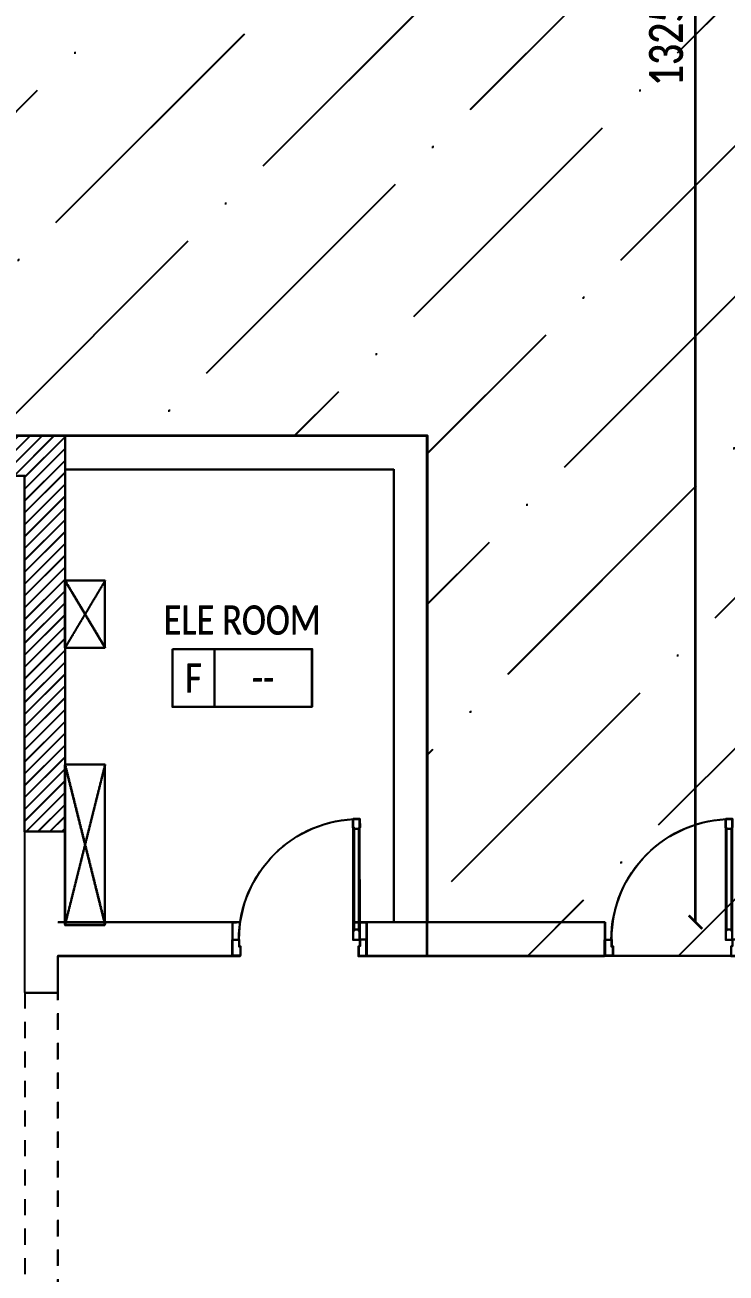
# Model space of a CAD drawing. Header units: inches. Extents: x 4821 to 127877, y 58012 to 433683.
# Drawn here: x 41846 to 47070, y 149720 to 159021 of the extents above; entities that cross this region are included whole.
import ezdxf
from ezdxf.enums import TextEntityAlignment as Align

# ---------------------------------------------------------------- set-up
doc = ezdxf.new("R2010")
doc.units = ezdxf.units.IN
doc.header["$MEASUREMENT"] = 0
for name, pattern in [('A-001 Layout$0$HIDDEN', [0.375, 0.25, -0.125]), ('DLINE', [0.55, 0.3, -0.25]), ('ducT FIRST$0$New Plans (8)$0$HIDDEN', [0.375, 0.25, -0.125])]:
    doc.linetypes.add(name, pattern=pattern)
for name, color, linetype in [('A-001 Layout$0$A-FLOR-OVHD', 8, 'A-001 Layout$0$HIDDEN'), ('A-ANNO-DIMS', 90, 'Continuous'), ('A-ANNO-ROOM', 130, 'Continuous'), ('A-DOOR', 170, 'Continuous'), ('A-FLOR-OVHD', 21, 'DLINE'), ('A-WAL-CMU', 7, 'Continuous'), ('A-WALL', 53, 'Continuous'), ('COL FISRT$0$COL GROUND$0$Cloums$0$A-COL-HAT', 8, 'Continuous'), ('COL FISRT$0$COL GROUND$0$Cloums$0$A-COL-RFC', 210, 'Continuous'), ('ducT FIRST$0$New Plans (8)$0$A-FLOR-OVHD', 8, 'ducT FIRST$0$New Plans (8)$0$HIDDEN')]:
    doc.layers.add(name, color=color, linetype=linetype)
doc.styles.add('T25-100', font='calibri.ttf', dxfattribs={"width": 0.8, "height": 250})
doc.styles.add('T25-25', font='calibri.ttf', dxfattribs={"width": 0.8, "height": 62.5})
doc.dimstyles.new('D100', dxfattribs={"dimtxt": 250, "dimasz": 100, "dimexe": 0.18, "dimexo": 0.0625, "dimgap": 90, "dimtad": 1, "dimdec": 0, "dimrnd": 5, "dimzin": 9, "dimdsep": 46, "dimtxsty": 'T25-100', "dimblk": 'ARCHTICK', "dimcen": 90, "dimse1": 1, "dimse2": 1, "dimclrd": 256, "dimclre": 90, "dimclrt": 7, "dimazin": 0, "dimtfac": 200, "dimtdec": 0, "dimtofl": 0, "dimtmove": 2, "dimatfit": 3, "dimldrblk": 'DOT', "dimfxl": 1, "dimtolj": 1, "dimarcsym": 0})

# ---------------------------------------------------------------- blocks, each defined once
blk = doc.blocks.new('*U100')
for p, q in [((-94.7, -825), (-94.7, -71.8)), ((-55.3, -71.8), (-55.3, -825))]:
    blk.add_line(p, q)
for points in [[(-1000, 120), (-1000, 0), (-950, 0), (-950, 50), (-940, 50), (-940, 120)], [(0, 120), (0, 0), (-50, 0), (-50, 50), (-60, 50), (-60, 120)], [(-50, 0), (-50, -64.3), (-55.3, -64.3), (-55.3, -75), (-94.7, -75), (-94.7, -64.3), (-100, -64.3), (-100, 0)], [(-50, -900), (-50, -835.7), (-55.3, -835.7), (-55.3, -825), (-94.7, -825), (-94.7, -835.7), (-100, -835.7), (-100, -900)]]:
    blk.add_lwpolyline(points, close=True)
blk.add_lwpolyline([(-100, -900), (-100, 0), (-50, 0), (-50, -900), (-100, -900)])
blk.add_arc((-50, 0), 900, 180, 270)
blk = doc.blocks.new('COL FISRT')
at = {"layer": 'COL FISRT$0$COL GROUND$0$Cloums$0$A-COL-HAT'}
h = blk.add_hatch(dxfattribs=at)
h.set_pattern_fill('ANSI31', color=256, scale=500)
h.set_pattern_definition([(45, (1133291.507, -1550303.88), (-44.19417, 44.19417), [])])
h.paths.add_polyline_path([(1146277.9, -1522172), (1146277.9, -1520122), (1142477.9, -1520122), (1142477.9, -1522172), (1142177.9, -1522172), (1142177.9, -1522165.9), (1142180, -1517122), (1149727.9, -1517122), (1149727.9, -1520072), (1149427.9, -1520072), (1149427.9, -1517422), (1142480.1, -1517422), (1142477.9, -1519822), (1146577.9, -1519822), (1146577.9, -1522172)])
at = {"layer": 'COL FISRT$0$COL GROUND$0$Cloums$0$A-COL-RFC', "linetype": 'Continuous', "elevation": 0}
blk.add_lwpolyline([(1142177.9, -1522172), (1142177.9, -1517122.1), (1142471.9, -1517122), (1149727.9, -1517122), (1149727.9, -1520072), (1149427.9, -1520072), (1149427.9, -1517422), (1142477.9, -1517422), (1142477.9, -1519822), (1146577.9, -1519822), (1146577.9, -1522172), (1146277.9, -1522172), (1146277.9, -1520122), (1142477.9, -1520122), (1142477.9, -1522172), (1142177.9, -1522172)], dxfattribs=at)
blk = doc.blocks.new('duct gr')
at = {"layer": 'ducT FIRST$0$New Plans (8)$0$A-FLOR-OVHD'}
for points in [[(1150049.7, -1613410.2), (1149751.2, -1613410.2), (1149751.2, -1613910.2), (1150049.7, -1613910.2)], [(1150049.7, -1614780.5), (1149751.2, -1614780.5), (1149751.2, -1615974.7), (1150049.7, -1615974.7)]]:
    blk.add_lwpolyline(points, close=True, dxfattribs=at)
for points in [[(1149751.2, -1613410.2), (1150049.7, -1613910.2)], [(1150049.7, -1613410.2), (1149751.2, -1613910.2)], [(1150049.7, -1614780.5), (1149751.2, -1615974.7)], [(1149751.2, -1614780.5), (1150049.7, -1615974.7)]]:
    blk.add_lwpolyline(points, dxfattribs=at)
blk = doc.blocks.new('_ArchTick')
at = {"color": 0, "linetype": 'ByBlock', "const_width": 0.15}
blk.add_lwpolyline([(-0.5, -0.5), (0.5, 0.5)], dxfattribs=at)
blk = doc.blocks.new('*D155')
at = {"layer": 'A-ANNO-DIMS', "lineweight": -2, "transparency": 16777216}
blk.add_line((46843.6, 152335.5), (46843.6, 165585.5), dxfattribs=at)
at = {"layer": 'Defpoints', "color": 0, "transparency": 16777216}
for p in [(46843.6, 165585.5), (46997, 165585.5, 0), (45629.3, 152335.5)]:
    blk.add_point(p, dxfattribs=at)
at = {"layer": 'A-ANNO-DIMS', "lineweight": -2, "transparency": 16777216, "xscale": 100, "yscale": 100, "zscale": 100}
for p, rotation in [((46843.6, 165585.5), 90), ((46843.6, 152335.5), 270)]:
    blk.add_blockref('_ArchTick', p, dxfattribs=dict(at, rotation=rotation))
at = {"layer": 'A-ANNO-DIMS', "color": 7, "transparency": 16777216, "insert": (46625.5, 158960.5), "char_height": 250, "attachment_point": 5, "rotation": 90, "style": 'T25-100'}
blk.add_mtext('\\A1;13250', dxfattribs=at)
blk = doc.blocks.new('_Dot')
at = {"lineweight": -2}
blk.add_line((-0.5, 0), (-1, 0), dxfattribs=at)
at = {"const_width": 0.5}
blk.add_lwpolyline([(-0.25, 0, 1), (0.25, 0, 1)], format="xyb", close=True, dxfattribs=at)
blk = doc.blocks.new('*U9')
blk.add_lwpolyline([(-600, 250), (600, 250), (600, -250), (-600, -250)], close=True)
blk.add_lwpolyline([(-240, 250), (-240, -250)])
at = {"style": 'T25-25', "width": 0.8}
for tag, p in [('Room_Name', (0, 500)), ('FLOOR-LEVEL', (-420, 0)), ('ROOM_ID', (180, 0))]:
    blk.add_attdef(tag, text='', height=250, dxfattribs=at).set_placement(p, align=Align.MIDDLE_CENTER)
blk = doc.blocks.new('*D347')
at = {"layer": 'A-ANNO-DIMS', "lineweight": -2, "transparency": 16777216}
blk.add_line((46840.2, 152332.5), (46840.2, 165582.5), dxfattribs=at)
at = {"layer": 'Defpoints', "color": 0, "transparency": 16777216}
for p in [(46840.2, 165582.5), (46993.6, 165582.5, 0), (45625.9, 152332.5)]:
    blk.add_point(p, dxfattribs=at)
at = {"layer": 'A-ANNO-DIMS', "lineweight": -2, "transparency": 16777216, "xscale": 100, "yscale": 100, "zscale": 100}
for p, rotation in [((46840.2, 165582.5), 90), ((46840.2, 152332.5), 270)]:
    blk.add_blockref('_ArchTick', p, dxfattribs=dict(at, rotation=rotation))
at = {"layer": 'A-ANNO-DIMS', "color": 7, "transparency": 16777216, "insert": (46622.1, 158957.5), "char_height": 250, "attachment_point": 5, "rotation": 90, "style": 'T25-100'}
blk.add_mtext('\\A1;13250', dxfattribs=at)

msp = doc.modelspace()

# ---------------------------------------------------------------- hatches: boundary and pattern name
at = {"layer": 'A-WALL'}
h = msp.add_hatch(dxfattribs=at)
h.set_pattern_fill('ANSI36', color=5, scale=250)
h.set_pattern_definition([(45, (-1012683.5, -137256.6), (420.9495, 1543.4815), [1984.375, -396.875, 0, -396.875])])
h.paths.add_polyline_path([(47541.6, 165952.5), (39319.2, 165952.5), (39319, 155957.6), (44841.4, 155957.6), (44841.6, 152081.8), (47541.6, 152081.8)])
h = msp.add_hatch(dxfattribs=at)
h.set_pattern_fill('ANSI36', color=5, scale=250)
h.set_pattern_definition([(45, (-1012680.1, -137253.6), (420.9495, 1543.4815), [1984.375, -396.875, 0, -396.875])])
h.paths.add_polyline_path([(47545, 165955.5), (39322.6, 165955.5), (39322.4, 155960.6), (44844.8, 155960.6), (44845, 152084.8), (47545, 152084.8)])

# ---------------------------------------------------------------- linework, layer by layer
at = {"layer": 'A-001 Layout$0$A-FLOR-OVHD', "ltscale": 0.5}
for p, q in [((43389, 152332.5, 0), (43448.5, 152332.5, 0)), ((43392.4, 152335.5, 0), (43451.9, 152335.5, 0)), ((43389, 152082.5, 0), (43449, 152082.5, 0)), ((43392.4, 152085.5, 0), (43452.4, 152085.5, 0)), ((44329, 152082.5, 0), (44389, 152082.5, 0)), ((44332.4, 152085.5, 0), (44392.4, 152085.5, 0))]:
    msp.add_line(p, q, dxfattribs=at)
at = {"layer": 'A-FLOR-OVHD', "ltscale": 400}
for p, q in [((41845.9, 151811.3, 0), (41845.9, 149335.5, 0)), ((42090.9, 149332.5, 0), (42090.9, 151808.3, 0)), ((42094.3, 149335.5, 0), (42094.3, 151811.3, 0))]:
    msp.add_line(p, q, dxfattribs=at)
at = {"layer": 'A-WAL-CMU'}
for p, q in [((41848.4, 155660.6), (34892.4, 155660.6)), ((41848.4, 155660.6), (34892.4, 155660.6)), ((43389, 152332.5, 0), (43389, 152082.5, 0)), ((43392.4, 152335.5, 0), (43392.4, 152085.5, 0)), ((41842.5, 151808.3, 0), (42090.9, 151808.3, 0)), ((41845.9, 151811.3, 0), (42094.3, 151811.3, 0))]:
    msp.add_line(p, q, dxfattribs=at)
at = {"layer": 'A-WALL'}
for p, q in [((43448.5, 152332.5, 0), (42090.9, 152332.5, 0)), ((43451.9, 152335.5, 0), (42094.3, 152335.5, 0)), ((43389, 152332.5), (43389, 152082.5)), ((43392.4, 152335.5), (43392.4, 152085.5)), ((44289, 152332.6, 0), (44389, 152332.6, 0)), ((46164.6, 152332.5, 0), (44289, 152332.5, 0)), ((46164.6, 152332.5), (44289, 152332.5)), ((44292.4, 152335.6, 0), (44392.4, 152335.6, 0)), ((46168, 152335.5, 0), (44292.4, 152335.5, 0)), ((46168, 152335.5), (44292.4, 152335.5)), ((44389, 152332.5, 0), (44389, 152082.5, 0)), ((44389, 152332.5), (44389, 152082.5)), ((44392.4, 152335.5, 0), (44392.4, 152085.5, 0)), ((44392.4, 152335.5), (44392.4, 152085.5)), ((46164.6, 152332.5, 0), (46164.6, 152082.5, 0)), ((46164.6, 152332.5), (46164.6, 152082.5)), ((46168, 152335.5, 0), (46168, 152085.5, 0)), ((46168, 152335.5), (46168, 152085.5)), ((41842.5, 151808.3), (42090.9, 151808.3)), ((41845.9, 151811.3), (42094.3, 151811.3))]:
    msp.add_line(p, q, dxfattribs=at)
at = {"layer": 'A-WALL', "color": 1, "elevation": 0}
for points in [[(47541, 152081.8), (44841, 152081.8), (44840.8, 155957.6), (39318.4, 155957.6), (39318.6, 165952.5), (47540.9, 165952.5), (47541, 152081.8)], [(47544.4, 152084.8), (44844.4, 152084.8), (44844.2, 155960.6), (39321.8, 155960.6), (39322, 165955.5), (47544.3, 165955.5), (47544.4, 152084.8)]]:
    msp.add_lwpolyline(points, dxfattribs=at)
at = {"layer": 'A-WALL'}
for points in [[(42142, 155957.6), (44840.9, 155957.6)], [(42145.4, 155960.6), (44844.3, 155960.6)], [(42142, 155707.6), (44590.9, 155707.6)], [(42145.4, 155710.6), (44594.3, 155710.6)]]:
    msp.add_lwpolyline(points, dxfattribs=at)
at = {"layer": 'A-WALL', "elevation": 0}
for points in [[(44840.9, 155957.6), (44840.9, 152332.5)], [(44844.3, 155960.6), (44844.3, 152335.5)], [(44590.9, 155707.6), (44590.9, 152332.5)], [(44594.3, 155710.6), (44594.3, 152335.5)], [(41845.9, 151811.3), (41845.9, 153030.6)], [(42090.9, 151808.3), (42090.9, 152082.5), (43449, 152082.5)], [(42094.3, 151811.3), (42094.3, 152085.5), (43452.4, 152085.5)], [(44329, 152082.5), (46164.6, 152082.5)], [(44332.4, 152085.5), (46168, 152085.5)]]:
    msp.add_lwpolyline(points, dxfattribs=at)
at = {"layer": 'ducT FIRST$0$New Plans (8)$0$A-FLOR-OVHD', "color": 1}
for points in [[(42441.2, 154878), (42142.6, 154878), (42142.6, 154378), (42441.2, 154378)], [(42444.6, 154881), (42146, 154881), (42146, 154381), (42444.6, 154381)], [(42441.2, 153507.7), (42142.6, 153507.7), (42142.6, 152313.5), (42441.2, 152313.5)], [(42444.6, 153510.7), (42146, 153510.7), (42146, 152316.5), (42444.6, 152316.5)]]:
    msp.add_lwpolyline(points, close=True, dxfattribs=at)
for points in [[(42441.2, 154878), (42142.6, 154378)], [(42142.6, 154878), (42441.2, 154378)], [(42444.6, 154881), (42146, 154381)], [(42146, 154881), (42444.6, 154381)], [(42441.2, 153507.7), (42142.6, 152313.5)], [(42142.6, 153507.7), (42441.2, 152313.5)], [(42444.6, 153510.7), (42146, 152316.5)], [(42146, 153510.7), (42444.6, 152316.5)]]:
    msp.add_lwpolyline(points, dxfattribs=at)

# ---------------------------------------------------------------- block references
at = {"layer": 'A-ANNO-ROOM', "xscale": 0.864, "yscale": 0.864, "zscale": 0.864}
for p in [(43462.9, 154152.5), (43466.3, 154155.5)]:
    msp.add_blockref('*U9', p, dxfattribs=at).add_auto_attribs({'ROOM_ID': '--', 'Room_Name': 'ELE ROOM', 'FLOOR-LEVEL': 'F'})
at = {"layer": 'A-DOOR', "xscale": -1, "rotation": 180.0059201316723}
for p in [(44389, 152202.5, 0), (44392.4, 152205.5, 0), (47164.6, 152202.5, 0), (47168, 152205.5, 0)]:
    msp.add_blockref('*U100', p, dxfattribs=at)
at = {"layer": 'A-WAL-CMU'}
for p in [(-1107585.9, 1673079.6, 0), (-1107582.5, 1673082.6, 0)]:
    msp.add_blockref('COL FISRT', p, dxfattribs=at)
at = {"layer": 'A-WALL'}
for p in [(-1107609.9, 1768288.3), (-1107606.5, 1768291.2)]:
    msp.add_blockref('duct gr', p, dxfattribs=at)

# ---------------------------------------------------------------- dimensions: what is measured, and where the dimension line sits
at = {"layer": 'A-ANNO-DIMS'}
for base, p1, p2, picture, middle in [((46840.2, 165582.5), (45625.9, 152332.5), (46993.6, 165582.5, 0), '*D347', (46622.1, 158957.5)), ((46843.6, 165585.5), (45629.3, 152335.5), (46997, 165585.5, 0), '*D155', (46625.5, 158960.5))]:
    dim = msp.add_linear_dim(base=base, p1=p1, p2=p2, angle=90, dimstyle='D100', dxfattribs=at)
    dim.commit()
    dim.dimension.update_dxf_attribs({"geometry": picture, "text_midpoint": middle})

doc.saveas('drawing.dxf')
